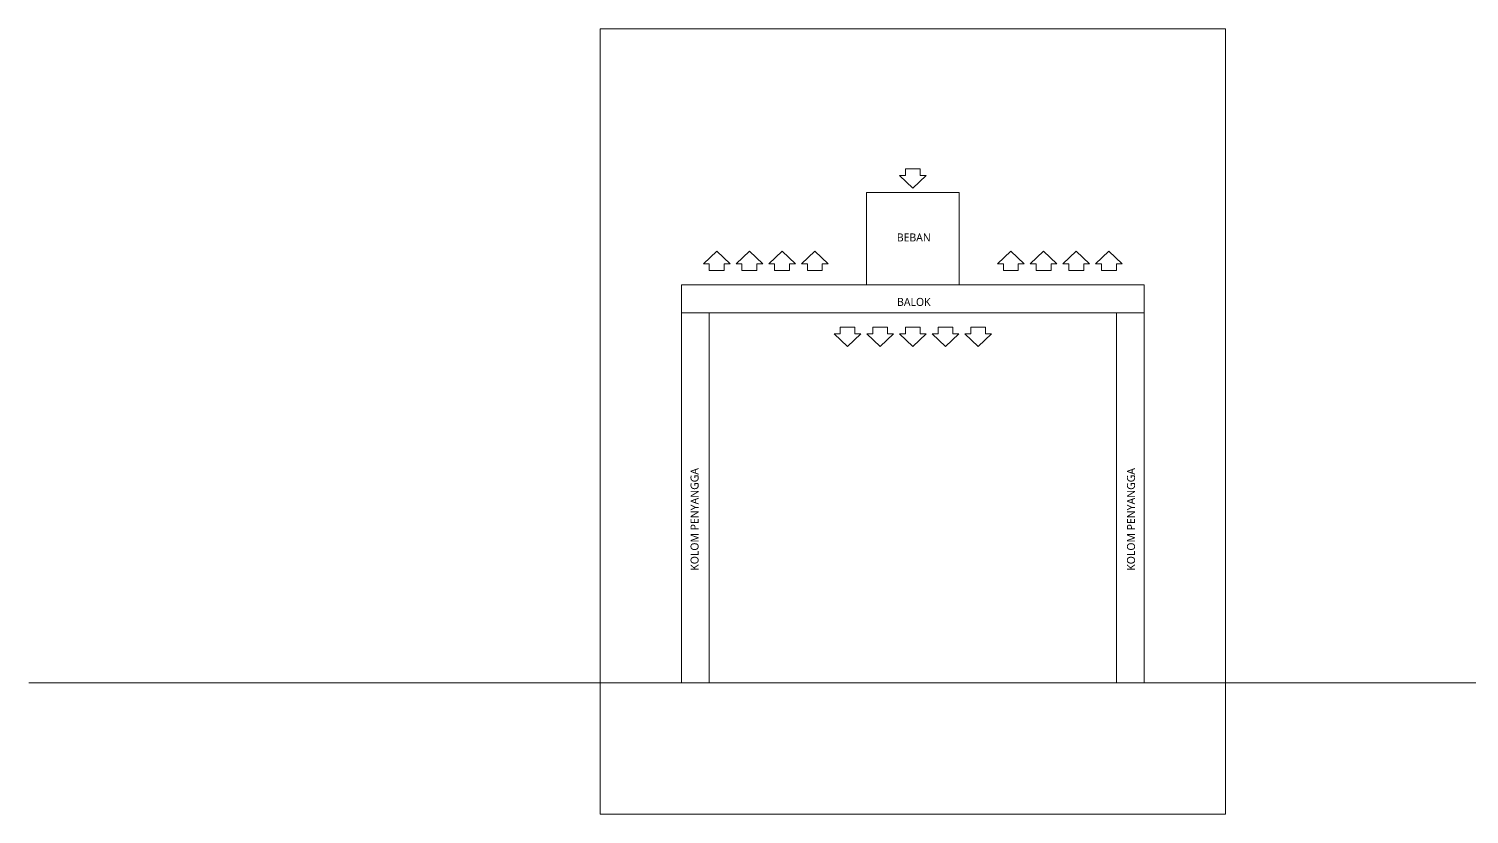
# Model space of a CAD drawing. Header units: millimetres. Extents: x 658 to 813, y 806 to 883.
# Drawn here: x 658.11 to 673.67, y 855.31 to 863.8 of the extents above; entities that cross this region are included whole.
import ezdxf

# ---------------------------------------------------------------- set-up
doc = ezdxf.new("R2010")
doc.units = ezdxf.units.MM
doc.header["$LTSCALE"] = 0.1
doc.layers.add('standart', color=7, linetype='Continuous', lineweight=9)

msp = doc.modelspace()

# ---------------------------------------------------------------- linework, layer by layer
at = {"layer": 'standart'}
for p, q in [((665.1601, 856.7283), (665.1601, 860.7283)), ((665.1601, 860.7283), (665.4601, 860.7283)), ((665.4601, 860.7283), (665.4601, 856.7283)), ((669.8601, 860.7283), (669.8601, 856.7283)), ((670.1601, 856.7283), (670.1601, 860.7283)), ((658.1105, 856.7283), (689.7924, 856.7283))]:
    msp.add_line(p, q, dxfattribs=at)
at = {"layer": 'standart', "ltscale": 0.1}
msp.add_lwpolyline([(664.2827, 863.7956), (671.0374, 863.7956), (671.0374, 855.3093), (664.2827, 855.3093)], close=True, dxfattribs=at)
at = {"layer": 'standart'}
for points in [[(667.6601, 862.0749), (667.5156, 862.2108), (667.5793, 862.2108), (667.5793, 862.2836), (667.6601, 862.2836), (667.7408, 862.2836), (667.7408, 862.2108), (667.8045, 862.2108)], [(667.1601, 861.0283), (668.1601, 861.0283), (668.1601, 862.0283), (667.1601, 862.0283)], [(665.5425, 861.3921), (665.398, 861.2562), (665.4617, 861.2562), (665.4617, 861.1834), (665.5425, 861.1834), (665.6232, 861.1834), (665.6232, 861.2562), (665.6869, 861.2562)], [(665.8954, 861.3921), (665.751, 861.2562), (665.8146, 861.2562), (665.8146, 861.1834), (665.8954, 861.1834), (665.9762, 861.1834), (665.9762, 861.2562), (666.0398, 861.2562)], [(666.2483, 861.3921), (666.1039, 861.2562), (666.1675, 861.2562), (666.1675, 861.1834), (666.2483, 861.1834), (666.3291, 861.1834), (666.3291, 861.2562), (666.3927, 861.2562)], [(666.6013, 861.3921), (666.4568, 861.2562), (666.5205, 861.2562), (666.5205, 861.1834), (666.6013, 861.1834), (666.682, 861.1834), (666.682, 861.2562), (666.7457, 861.2562)], [(668.7189, 861.3921), (668.8633, 861.2562), (668.7996, 861.2562), (668.7996, 861.1834), (668.7189, 861.1834), (668.6381, 861.1834), (668.6381, 861.2562), (668.5744, 861.2562)], [(669.0718, 861.3921), (669.2162, 861.2562), (669.1526, 861.2562), (669.1526, 861.1834), (669.0718, 861.1834), (668.991, 861.1834), (668.991, 861.2562), (668.9274, 861.2562)], [(669.4247, 861.3921), (669.5692, 861.2562), (669.5055, 861.2562), (669.5055, 861.1834), (669.4247, 861.1834), (669.344, 861.1834), (669.344, 861.2562), (669.2803, 861.2562)], [(669.7777, 861.3921), (669.9221, 861.2562), (669.8584, 861.2562), (669.8584, 861.1834), (669.7777, 861.1834), (669.6969, 861.1834), (669.6969, 861.2562), (669.6333, 861.2562)], [(665.1601, 860.7283), (670.1601, 860.7283), (670.1601, 861.0283), (665.1601, 861.0283)], [(666.9542, 860.3645), (666.8098, 860.5004), (666.8734, 860.5004), (666.8734, 860.5732), (666.9542, 860.5732), (667.035, 860.5732), (667.035, 860.5004), (667.0986, 860.5004)], [(667.3071, 860.3645), (667.1627, 860.5004), (667.2264, 860.5004), (667.2264, 860.5732), (667.3071, 860.5732), (667.3879, 860.5732), (667.3879, 860.5004), (667.4515, 860.5004)], [(667.6601, 860.3645), (667.5156, 860.5004), (667.5793, 860.5004), (667.5793, 860.5732), (667.6601, 860.5732), (667.7408, 860.5732), (667.7408, 860.5004), (667.8045, 860.5004)], [(668.013, 860.3645), (668.1574, 860.5004), (668.0938, 860.5004), (668.0938, 860.5732), (668.013, 860.5732), (667.9322, 860.5732), (667.9322, 860.5004), (667.8686, 860.5004)], [(668.3659, 860.3645), (668.5104, 860.5004), (668.4467, 860.5004), (668.4467, 860.5732), (668.3659, 860.5732), (668.2852, 860.5732), (668.2852, 860.5004), (668.2215, 860.5004)]]:
    msp.add_lwpolyline(points, close=True, dxfattribs=at)

# ---------------------------------------------------------------- texts
at = {"layer": 'standart', "color": 7, "linetype": 'Continuous', "ltscale": 0.3, "char_height": 0.086436, "width": 0.578221, "attachment_point": 2}
for s, insert in [('{\\fYu Gothic UI Semilight|b0|i0|c0|p34;BEBAN}', (667.6707, 861.5844)), ('{\\fYu Gothic UI Semilight|b0|i0|c0|p34;BALOK}', (667.6707, 860.8878))]:
    msp.add_mtext(s, dxfattribs=dict(at, insert=insert))
at = {"layer": 'standart', "color": 7, "linetype": 'Continuous', "ltscale": 0.3, "char_height": 0.086436, "width": 1.417077, "rotation": 90}
for insert, attachment_point in [((665.259, 858.4951), 2), ((670.0611, 858.4951), 8)]:
    msp.add_mtext('{\\fYu Gothic UI Semilight|b0|i0|c0|p34;KOLOM PENYANGGA}', dxfattribs=dict(at, insert=insert, attachment_point=attachment_point))

doc.saveas('drawing.dxf')
